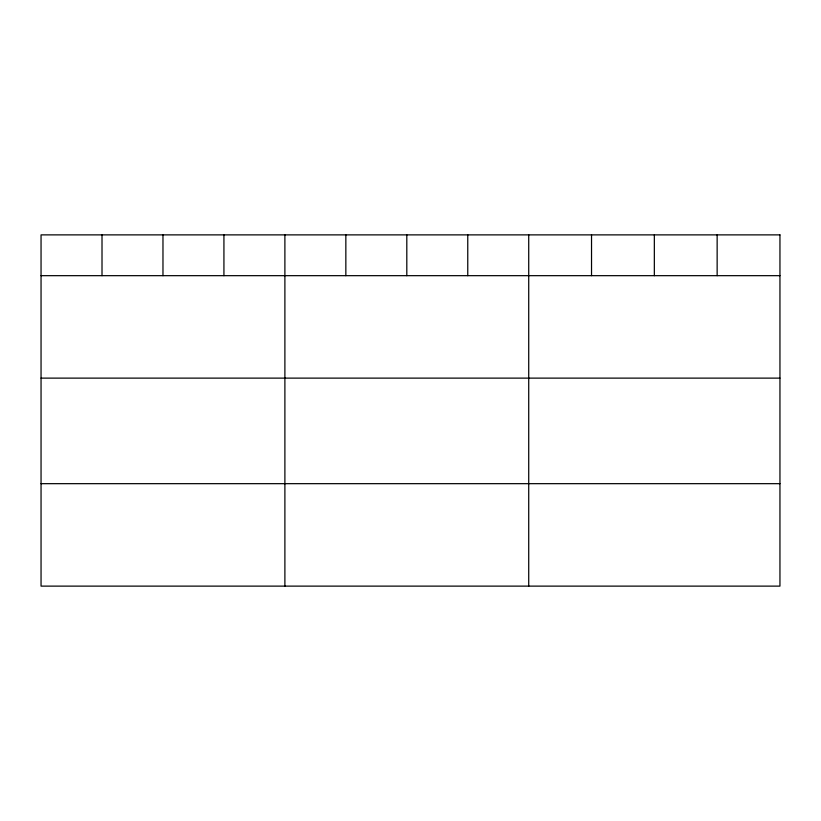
<?xml version="1.0" encoding="UTF-8"?>
<svg xmlns="http://www.w3.org/2000/svg" width="821" height="821" viewBox="0 0 821 821"><rect width="100%" height="100%" fill="white"/><g stroke="black" fill="none" stroke-linecap="round" stroke-linejoin="round"><path stroke-width="1.23" d="M41.05 275.671L779.95 275.671M41.05 378.122L779.95 378.122M41.05 483.672L779.95 483.672M717.144 234.878L717.144 275.671M654.337 234.878L654.337 275.671M591.531 234.878L591.531 275.671M528.724 234.878L528.724 586.122M467.765 234.878L467.765 275.671M406.805 234.878L406.805 275.671M345.846 234.878L345.846 275.671M284.887 234.878L284.887 586.122M223.928 234.878L223.928 275.671M162.969 234.878L162.969 275.671M102.009 234.878L102.009 275.671M779.95 234.878L41.05 234.878L41.05 586.122L779.95 586.122L779.95 234.878"/></g></svg>
